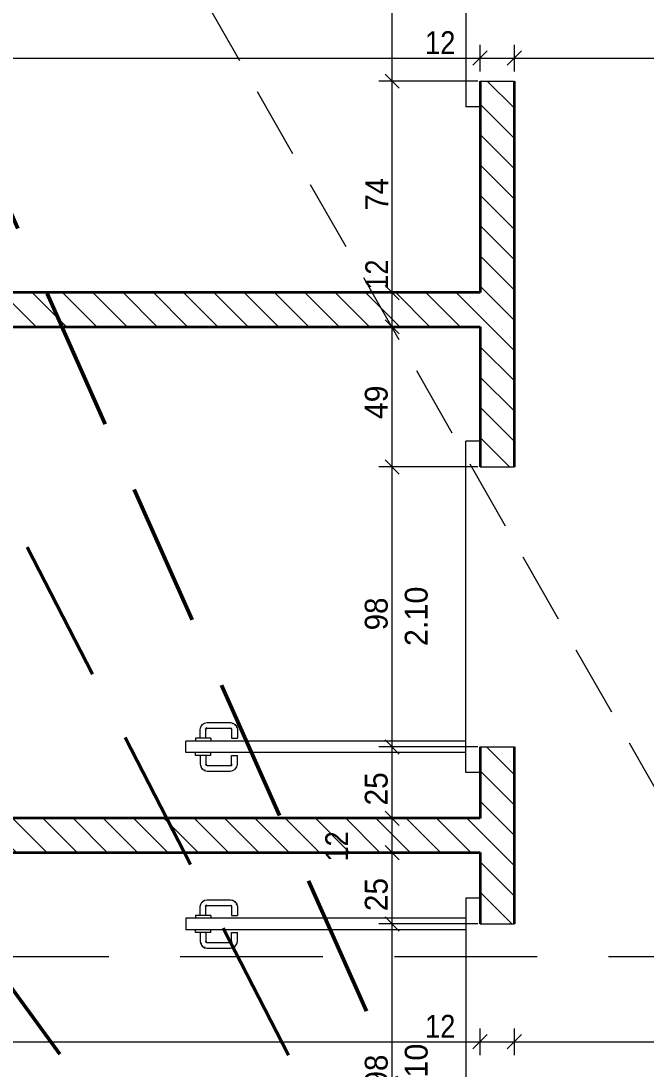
# Model space of a CAD drawing. Header units: millimetres. Extents: x -3497 to 2618, y -1809 to 2456.
# Drawn here: x -2720.9 to -2502, y 1191.7 to 1558.6 of the extents above; entities that cross this region are included whole.
import ezdxf
from ezdxf.enums import TextEntityAlignment as Align

# ---------------------------------------------------------------- set-up
doc = ezdxf.new("R2010")
doc.units = ezdxf.units.MM
doc.header["$LTSCALE"] = 100
doc.linetypes.add('HIDDEN', pattern=[0.375, 0.25, -0.125])
doc.linetypes.add('HIDDENX2', pattern=[0.75, 0.5, -0.25])
for name, color, linetype, true_color in [('10-0.05 Solid', 1, 'Continuous', 0xff0000), ('20-(100) Aussenwände', 7, 'Continuous', 0xc0c0c0), ('20-Beton', 9, 'Continuous', 0x808080), ('30-Text 6', 3, 'Continuous', 0x00ff00), ('50-Sanitärapparate', 6, 'Continuous', 0xff00ff), ('50-Türen&Fenster', 9, 'Continuous', 0x808080)]:
    doc.layers.add(name, color=color, linetype=linetype, true_color=true_color)
doc.styles.add('Arial', font='arial.ttf')

# ---------------------------------------------------------------- blocks, each defined once
blk = doc.blocks.new('*X457')
at = {"layer": '10-0.05 Solid', "color": 18, "linetype": 'Continuous', "lineweight": 13, "true_color": 0x000000}
for p, q in [((-2557.62, 1537.48), (-2548.13, 1527.99)), ((-2560.13, 1529.38), (-2548.13, 1517.38)), ((-2560.13, 1518.78), (-2548.13, 1506.78)), ((-2560.13, 1508.17), (-2548.13, 1496.17)), ((-2560.13, 1497.56), (-2548.13, 1485.56)), ((-2560.13, 1486.96), (-2548.13, 1474.96)), ((-2560.13, 1476.35), (-2548.13, 1464.35)), ((-2560.13, 1465.74), (-2548.13, 1453.74)), ((-2560.13, 1455.14), (-2548.13, 1443.14)), ((-2560.13, 1444.53), (-2548.13, 1432.53)), ((-2560.13, 1433.92), (-2548.13, 1421.92)), ((-2560.13, 1423.32), (-2548.13, 1411.32)), ((-2560.13, 1412.71), (-2549.89, 1402.46))]:
    blk.add_line(p, q, dxfattribs=at)
blk = doc.blocks.new('*X458')
at = {"layer": '10-0.05 Solid', "color": 18, "linetype": 'Continuous', "lineweight": 13, "true_color": 0x000000}
for p, q in [((-2557.95, 1304.46), (-2548.13, 1294.65)), ((-2560.13, 1296.04), (-2548.13, 1284.04)), ((-2560.13, 1285.43), (-2548.13, 1273.43)), ((-2560.13, 1274.83), (-2548.13, 1262.83)), ((-2560.13, 1264.22), (-2548.13, 1252.22)), ((-2560.13, 1253.61), (-2548.99, 1242.46)), ((-2560.13, 1243.01), (-2559.59, 1242.46))]:
    blk.add_line(p, q, dxfattribs=at)
blk = doc.blocks.new('*X463')
at = {"layer": '10-0.05 Solid', "color": 18, "linetype": 'Continuous', "lineweight": 13, "true_color": 0x000000}
for p, q in [((-2960.92, 1463.48), (-2948.92, 1451.48)), ((-2950.31, 1463.48), (-2938.31, 1451.48)), ((-2939.7, 1463.48), (-2927.7, 1451.48)), ((-2929.1, 1463.48), (-2917.1, 1451.48)), ((-2918.49, 1463.48), (-2906.49, 1451.48)), ((-2907.88, 1463.48), (-2895.88, 1451.48)), ((-2897.28, 1463.48), (-2885.28, 1451.48)), ((-2886.67, 1463.48), (-2874.67, 1451.48)), ((-2876.06, 1463.48), (-2864.06, 1451.48)), ((-2865.46, 1463.48), (-2853.46, 1451.48)), ((-2854.85, 1463.48), (-2842.85, 1451.48)), ((-2844.24, 1463.48), (-2832.24, 1451.48)), ((-2833.64, 1463.48), (-2821.64, 1451.48)), ((-2823.03, 1463.48), (-2811.03, 1451.48)), ((-2812.42, 1463.48), (-2800.42, 1451.48)), ((-2801.82, 1463.48), (-2789.82, 1451.48)), ((-2791.21, 1463.48), (-2779.21, 1451.48)), ((-2780.6, 1463.48), (-2768.6, 1451.48)), ((-2770, 1463.48), (-2758, 1451.48)), ((-2759.39, 1463.48), (-2747.39, 1451.48)), ((-2748.78, 1463.48), (-2736.78, 1451.48)), ((-2738.18, 1463.48), (-2726.18, 1451.48)), ((-2727.57, 1463.48), (-2715.57, 1451.48)), ((-2716.96, 1463.48), (-2704.96, 1451.48)), ((-2706.36, 1463.48), (-2694.36, 1451.48)), ((-2695.75, 1463.48), (-2683.75, 1451.48)), ((-2685.15, 1463.48), (-2673.15, 1451.48)), ((-2674.54, 1463.48), (-2662.54, 1451.48)), ((-2663.93, 1463.48), (-2651.93, 1451.48)), ((-2653.33, 1463.48), (-2641.33, 1451.48)), ((-2642.72, 1463.48), (-2630.72, 1451.48)), ((-2632.11, 1463.48), (-2620.11, 1451.48)), ((-2621.51, 1463.48), (-2609.51, 1451.48)), ((-2610.9, 1463.48), (-2598.9, 1451.48)), ((-2600.29, 1463.48), (-2588.29, 1451.48)), ((-2589.69, 1463.48), (-2577.69, 1451.48)), ((-2579.08, 1463.48), (-2567.08, 1451.48)), ((-2568.47, 1463.48), (-2560.13, 1455.14)), ((-2966.63, 1458.58), (-2959.52, 1451.48))]:
    blk.add_line(p, q, dxfattribs=at)
blk = doc.blocks.new('*X464')
at = {"layer": '10-0.05 Solid', "color": 18, "linetype": 'Continuous', "lineweight": 13, "true_color": 0x000000}
for p, q in [((-2966.63, 1278.27), (-2955.84, 1267.48)), ((-2957.23, 1279.48), (-2945.23, 1267.48)), ((-2946.62, 1279.48), (-2934.62, 1267.48)), ((-2936.01, 1279.48), (-2924.01, 1267.48)), ((-2925.41, 1279.48), (-2913.41, 1267.48)), ((-2914.8, 1279.48), (-2902.8, 1267.47)), ((-2904.19, 1279.47), (-2892.19, 1267.47)), ((-2893.59, 1279.47), (-2881.59, 1267.47)), ((-2882.98, 1279.47), (-2870.98, 1267.47)), ((-2872.37, 1279.47), (-2860.37, 1267.47)), ((-2861.77, 1279.47), (-2849.77, 1267.47)), ((-2851.16, 1279.47), (-2839.16, 1267.47)), ((-2840.55, 1279.47), (-2828.55, 1267.47)), ((-2829.95, 1279.47), (-2817.95, 1267.47)), ((-2819.34, 1279.47), (-2807.34, 1267.47)), ((-2808.73, 1279.47), (-2796.73, 1267.47)), ((-2798.12, 1279.47), (-2786.12, 1267.47)), ((-2787.52, 1279.47), (-2775.52, 1267.47)), ((-2776.91, 1279.47), (-2764.91, 1267.47)), ((-2766.3, 1279.47), (-2754.3, 1267.47)), ((-2755.7, 1279.47), (-2743.7, 1267.47)), ((-2745.09, 1279.47), (-2733.09, 1267.47)), ((-2734.48, 1279.47), (-2722.48, 1267.47)), ((-2723.88, 1279.47), (-2711.88, 1267.47)), ((-2713.27, 1279.47), (-2701.27, 1267.47)), ((-2702.66, 1279.47), (-2690.66, 1267.47)), ((-2692.06, 1279.47), (-2680.06, 1267.47)), ((-2681.45, 1279.47), (-2669.45, 1267.47)), ((-2670.84, 1279.47), (-2658.84, 1267.47)), ((-2660.23, 1279.47), (-2648.23, 1267.47)), ((-2649.63, 1279.47), (-2637.63, 1267.47)), ((-2639.02, 1279.47), (-2627.02, 1267.47)), ((-2628.41, 1279.47), (-2616.41, 1267.47)), ((-2617.81, 1279.47), (-2605.81, 1267.47)), ((-2607.2, 1279.47), (-2595.2, 1267.47)), ((-2596.59, 1279.47), (-2584.59, 1267.47)), ((-2585.99, 1279.47), (-2573.99, 1267.46)), ((-2575.38, 1279.46), (-2563.38, 1267.46)), ((-2564.77, 1279.46), (-2560.13, 1274.83)), ((-2966.63, 1267.66), (-2966.44, 1267.48))]:
    blk.add_line(p, q, dxfattribs=at)
blk = doc.blocks.new('AnonymMegaMac_nNn0779')
at = {"layer": '20-Beton', "color": 8, "linetype": 'Continuous', "lineweight": 13, "true_color": 0x808080}
for p, q in [((-2593.42, 1244.96), (-2588.42, 1239.96)), ((-2560.92, 1242.46), (-2595.61, 1242.46)), ((-2590.92, 1144.46), (-2590.92, 1242.46)), ((-2593.42, 1146.96), (-2588.42, 1141.96)), ((-2560.92, 1144.46), (-2595.61, 1144.46))]:
    blk.add_line(p, q, dxfattribs=at)
at = {"layer": '20-Beton', "color": 8, "linetype": 'Continuous', "lineweight": 18, "true_color": 0x808080, "style": 'Arial'}
for s, width, p, p2 in [('2.10', 0.960236, (-2578.51, 1179.71), (-2578.51, 1200.57)), ('98', 0.923325, (-2592.51, 1185.26), (-2592.51, 1196.72))]:
    blk.add_text(s, height=8, rotation=90, dxfattribs=dict(at, width=width)).set_placement(p, p2, align=Align.FIT)
blk = doc.blocks.new('AnonymMegaMac_nNn0780')
at = {"layer": '20-Beton', "color": 8, "linetype": 'Continuous', "lineweight": 13, "true_color": 0x808080}
for p, q in [((-2593.42, 1269.96), (-2588.42, 1264.96)), ((-2560.92, 1267.46), (-2595.61, 1267.46)), ((-2590.92, 1242.46), (-2590.92, 1267.46)), ((-2593.42, 1244.96), (-2588.42, 1239.96)), ((-2560.92, 1242.46), (-2595.61, 1242.46))]:
    blk.add_line(p, q, dxfattribs=at)
at = {"layer": '20-Beton', "color": 8, "linetype": 'Continuous', "lineweight": 18, "true_color": 0x808080, "style": 'Arial'}
for s, width, p, p2 in [('12', 0.854381, (-2606.34, 1264.32), (-2606.34, 1274.92)), ('25', 0.9375, (-2592.51, 1246.93), (-2592.51, 1258.57))]:
    blk.add_text(s, height=8, rotation=90, dxfattribs=dict(at, width=width)).set_placement(p, p2, align=Align.FIT)
blk = doc.blocks.new('AnonymMegaMac_nNn0781')
at = {"layer": '20-Beton', "color": 8, "linetype": 'Continuous', "lineweight": 13, "true_color": 0x808080}
for p, q in [((-2593.42, 1281.96), (-2588.42, 1276.96)), ((-2560.92, 1279.46), (-2595.61, 1279.46)), ((-2590.92, 1267.46), (-2590.92, 1279.46)), ((-2593.42, 1269.96), (-2588.42, 1264.96)), ((-2560.92, 1267.46), (-2595.61, 1267.46))]:
    blk.add_line(p, q, dxfattribs=at)
blk = doc.blocks.new('AnonymMegaMac_nNn0782')
at = {"layer": '20-Beton', "color": 8, "linetype": 'Continuous', "lineweight": 13, "true_color": 0x808080}
for p, q in [((-2593.42, 1306.96), (-2588.42, 1301.96)), ((-2560.92, 1304.46), (-2595.61, 1304.46)), ((-2590.92, 1279.46), (-2590.92, 1304.46)), ((-2593.42, 1281.96), (-2588.42, 1276.96)), ((-2560.92, 1279.46), (-2595.61, 1279.46))]:
    blk.add_line(p, q, dxfattribs=at)
at = {"layer": '20-Beton', "color": 8, "linetype": 'Continuous', "lineweight": 18, "true_color": 0x808080, "style": 'Arial', "width": 0.9375}
blk.add_text('25', height=8, rotation=90, dxfattribs=at).set_placement((-2592.51, 1283.93), (-2592.51, 1295.57), align=Align.FIT)
blk = doc.blocks.new('AnonymMegaMac_nNn0783')
at = {"layer": '20-Beton', "color": 8, "linetype": 'Continuous', "lineweight": 13, "true_color": 0x808080}
for p, q in [((-2560.92, 1402.46), (-2595.61, 1402.46)), ((-2593.42, 1404.96), (-2588.42, 1399.96)), ((-2590.92, 1304.46), (-2590.92, 1402.46)), ((-2593.42, 1306.96), (-2588.42, 1301.96)), ((-2560.92, 1304.46), (-2595.61, 1304.46))]:
    blk.add_line(p, q, dxfattribs=at)
at = {"layer": '20-Beton', "color": 8, "linetype": 'Continuous', "lineweight": 18, "true_color": 0x808080, "style": 'Arial'}
for s, width, p, p2 in [('2.10', 0.960236, (-2578.51, 1339.71), (-2578.51, 1360.57)), ('98', 0.923325, (-2592.51, 1345.26), (-2592.51, 1356.72))]:
    blk.add_text(s, height=8, rotation=90, dxfattribs=dict(at, width=width)).set_placement(p, p2, align=Align.FIT)
blk = doc.blocks.new('AnonymMegaMac_nNn0784')
at = {"layer": '20-Beton', "color": 8, "linetype": 'Continuous', "lineweight": 13, "true_color": 0x808080}
for p, q in [((-2593.42, 1453.98), (-2588.42, 1448.98)), ((-2560.92, 1451.48), (-2595.61, 1451.48)), ((-2590.92, 1402.46), (-2590.92, 1451.48)), ((-2560.92, 1402.46), (-2595.61, 1402.46)), ((-2593.42, 1404.96), (-2588.42, 1399.96))]:
    blk.add_line(p, q, dxfattribs=at)
at = {"layer": '20-Beton', "color": 8, "linetype": 'Continuous', "lineweight": 18, "true_color": 0x808080, "style": 'Arial', "width": 0.949098}
blk.add_text('49', height=8, rotation=90, dxfattribs=at).set_placement((-2592.51, 1419.16), (-2592.51, 1430.95), align=Align.FIT)
blk = doc.blocks.new('AnonymMegaMac_nNn0785')
at = {"layer": '20-Beton', "color": 8, "linetype": 'Continuous', "lineweight": 13, "true_color": 0x808080}
for p, q in [((-2593.42, 1465.98), (-2588.42, 1460.98)), ((-2560.92, 1463.48), (-2595.61, 1463.48)), ((-2590.92, 1451.48), (-2590.92, 1463.48)), ((-2593.42, 1453.98), (-2588.42, 1448.98)), ((-2560.92, 1451.48), (-2595.61, 1451.48))]:
    blk.add_line(p, q, dxfattribs=at)
blk = doc.blocks.new('AnonymMegaMac_nNn0786')
at = {"layer": '20-Beton', "color": 8, "linetype": 'Continuous', "lineweight": 13, "true_color": 0x808080}
for p, q in [((-2560.92, 1537.48), (-2595.61, 1537.48)), ((-2593.42, 1539.98), (-2588.42, 1534.98)), ((-2590.92, 1463.48), (-2590.92, 1537.48)), ((-2593.42, 1465.98), (-2588.42, 1460.98)), ((-2560.92, 1463.48), (-2595.61, 1463.48))]:
    blk.add_line(p, q, dxfattribs=at)
at = {"layer": '20-Beton', "color": 8, "linetype": 'Continuous', "lineweight": 18, "true_color": 0x808080, "style": 'Arial'}
for s, width, p, p2 in [('74', 0.914304, (-2592.32, 1492.19), (-2592.32, 1503.54)), ('12', 0.854381, (-2592.34, 1464.46), (-2592.34, 1475.06))]:
    blk.add_text(s, height=8, rotation=90, dxfattribs=dict(at, width=width)).set_placement(p, p2, align=Align.FIT)
blk = doc.blocks.new('AnonymMegaMac_nNn0787')
at = {"layer": '20-Beton', "color": 8, "linetype": 'Continuous', "lineweight": 13, "true_color": 0x808080}
for p, q in [((-2593.42, 1637.98), (-2588.42, 1632.98)), ((-2560.92, 1635.48), (-2595.61, 1635.48)), ((-2590.92, 1537.48), (-2590.92, 1635.48)), ((-2560.92, 1537.48), (-2595.61, 1537.48)), ((-2593.42, 1539.98), (-2588.42, 1534.98))]:
    blk.add_line(p, q, dxfattribs=at)
at = {"layer": '20-Beton', "color": 8, "linetype": 'Continuous', "lineweight": 18, "true_color": 0x808080, "style": 'Arial'}
for s, width, p, p2 in [('2.10', 0.960236, (-2578.51, 1572.72), (-2578.51, 1593.58)), ('98', 0.923325, (-2592.51, 1578.27), (-2592.51, 1589.73))]:
    blk.add_text(s, height=8, rotation=90, dxfattribs=dict(at, width=width)).set_placement(p, p2, align=Align.FIT)
blk = doc.blocks.new('AnonymMegaMac_nNn01067')
at = {"layer": '20-Beton', "color": 8, "linetype": 'Continuous', "lineweight": 13, "true_color": 0x808080}
for p, q in [((-2964.13, 1203.74), (-2969.13, 1198.74)), ((-2966.63, 1196.56), (-2966.63, 1205.93)), ((-2557.63, 1203.74), (-2562.63, 1198.74)), ((-2560.13, 1196.56), (-2560.13, 1205.93)), ((-2966.63, 1201.24), (-2560.13, 1201.24))]:
    blk.add_line(p, q, dxfattribs=at)
at = {"layer": '20-Beton', "color": 8, "linetype": 'Continuous', "lineweight": 18, "true_color": 0x808080, "style": 'Arial'}
for s, height, width, p, p2 in [('5', 5.28, 0.853093, (-2752.65, 1208.51), (-2749.15, 1208.51)), ('12', 8, 0.854381, (-2579.41, 1202.66), (-2568.8, 1202.66)), ('4.06', 8, 0.970177, (-2779.42, 1202.21), (-2758.34, 1202.21))]:
    blk.add_text(s, height=height, dxfattribs=dict(at, width=width)).set_placement(p, p2, align=Align.FIT)
blk = doc.blocks.new('AnonymMegaMac_nNn01068')
at = {"layer": '20-Beton', "color": 8, "linetype": 'Continuous', "lineweight": 13, "true_color": 0x808080}
for p, q in [((-2557.63, 1203.74), (-2562.63, 1198.74)), ((-2560.13, 1196.56), (-2560.13, 1205.93)), ((-2545.63, 1203.74), (-2550.63, 1198.74)), ((-2548.13, 1196.56), (-2548.13, 1205.93)), ((-2560.13, 1201.24), (-2548.13, 1201.24))]:
    blk.add_line(p, q, dxfattribs=at)
blk = doc.blocks.new('AnonymMegaMac_nNn01069')
at = {"layer": '20-Beton', "color": 8, "linetype": 'Continuous', "lineweight": 13, "true_color": 0x808080}
for p, q in [((-2545.63, 1203.74), (-2550.63, 1198.74)), ((-2548.13, 1196.56), (-2548.13, 1205.93)), ((-2405.63, 1203.74), (-2410.63, 1198.74)), ((-2408.13, 1196.56), (-2408.13, 1205.93)), ((-2548.13, 1201.24), (-2408.13, 1201.24))]:
    blk.add_line(p, q, dxfattribs=at)
at = {"layer": '20-Beton', "color": 8, "linetype": 'Continuous', "lineweight": 18, "true_color": 0x808080, "style": 'Arial'}
for s, height, width, p, p2 in [('1.40', 8, 0.919367, (-2493, 1202.83), (-2473.02, 1202.83)), ('5', 5.28, 0.853093, (-2417.3, 1208.4), (-2413.8, 1208.4)), ('17', 8, 0.860825, (-2432.44, 1202.1), (-2421.75, 1202.1))]:
    blk.add_text(s, height=height, dxfattribs=dict(at, width=width)).set_placement(p, p2, align=Align.FIT)
blk = doc.blocks.new('AnonymMegaMac_nNn01110')
at = {"layer": '20-Beton', "color": 8, "linetype": 'Continuous', "lineweight": 13, "true_color": 0x808080}
for p, q in [((-2966.63, 1540.86), (-2966.63, 1550.23)), ((-2560.13, 1540.86), (-2560.13, 1550.23)), ((-2964.13, 1548.04), (-2969.13, 1543.04)), ((-2966.63, 1545.54), (-2560.13, 1545.54)), ((-2557.63, 1548.04), (-2562.63, 1543.04))]:
    blk.add_line(p, q, dxfattribs=at)
at = {"layer": '20-Beton', "color": 8, "linetype": 'Continuous', "lineweight": 18, "true_color": 0x808080, "style": 'Arial'}
for s, height, width, p, p2 in [('5', 5.28, 0.853093, (-2752.65, 1552.81), (-2749.15, 1552.81)), ('4.06', 8, 0.970177, (-2779.42, 1546.51), (-2758.34, 1546.51)), ('12', 8, 0.854381, (-2579.41, 1546.96), (-2568.8, 1546.96))]:
    blk.add_text(s, height=height, dxfattribs=dict(at, width=width)).set_placement(p, p2, align=Align.FIT)
blk = doc.blocks.new('AnonymMegaMac_nNn01111')
at = {"layer": '20-Beton', "color": 8, "linetype": 'Continuous', "lineweight": 13, "true_color": 0x808080}
for p, q in [((-2560.13, 1540.86), (-2560.13, 1550.23)), ((-2548.13, 1540.86), (-2548.13, 1550.23)), ((-2557.63, 1548.04), (-2562.63, 1543.04)), ((-2560.13, 1545.54), (-2548.13, 1545.54)), ((-2545.63, 1548.04), (-2550.63, 1543.04))]:
    blk.add_line(p, q, dxfattribs=at)
blk = doc.blocks.new('AnonymMegaMac_nNn01112')
at = {"layer": '20-Beton', "color": 8, "linetype": 'Continuous', "lineweight": 13, "true_color": 0x808080}
for p, q in [((-2548.13, 1540.86), (-2548.13, 1550.23)), ((-2408.13, 1518.98), (-2408.13, 1550.23)), ((-2545.63, 1548.04), (-2550.63, 1543.04)), ((-2548.13, 1545.54), (-2408.13, 1545.54)), ((-2405.63, 1548.04), (-2410.63, 1543.04))]:
    blk.add_line(p, q, dxfattribs=at)
at = {"layer": '20-Beton', "color": 8, "linetype": 'Continuous', "lineweight": 18, "true_color": 0x808080, "style": 'Arial', "width": 0.919367}
blk.add_text('1.40', height=8, dxfattribs=at).set_placement((-2493, 1547.13), (-2473.02, 1547.13), align=Align.FIT)

msp = doc.modelspace()

# ---------------------------------------------------------------- linework, layer by layer
at = {"layer": '20-(100) Aussenwände', "color": 8, "linetype": 'Continuous', "lineweight": 13, "true_color": 0x808080}
for p, q in [((-2565.13, 1644.48), (-2565.13, 1528.48)), ((-2563.13, 1528.48), (-2565.13, 1528.48)), ((-2560.13, 1528.48), (-2563.13, 1528.48)), ((-2565.13, 1295.46), (-2565.13, 1411.46)), ((-2563.13, 1411.46), (-2565.13, 1411.46)), ((-2560.13, 1411.46), (-2563.13, 1411.46)), ((-2658.13, 1310.56), (-2657.96, 1311.43)), ((-2658.13, 1307.46), (-2658.13, 1310.56)), ((-2657.96, 1311.43), (-2657.42, 1312.25)), ((-2657.69, 1311.31), (-2657.96, 1311.43)), ((-2657.42, 1312.25), (-2656.6, 1312.79)), ((-2657.2, 1312.03), (-2657.42, 1312.25)), ((-2656.6, 1312.79), (-2655.73, 1312.96)), ((-2656.48, 1312.52), (-2656.6, 1312.79)), ((-2656.08, 1310.65), (-2656.35, 1310.76)), ((-2655.97, 1310.8), (-2656.18, 1311.02)), ((-2656.13, 1310.37), (-2656.08, 1310.65)), ((-2656.13, 1307.46), (-2656.13, 1310.37)), ((-2656.08, 1310.65), (-2655.97, 1310.8)), ((-2655.97, 1310.8), (-2655.82, 1310.91)), ((-2655.82, 1310.91), (-2655.93, 1311.18)), ((-2655.82, 1310.91), (-2655.54, 1310.96)), ((-2655.73, 1312.96), (-2647.54, 1312.96)), ((-2655.54, 1310.96), (-2647.73, 1310.96)), ((-2647.73, 1310.96), (-2647.45, 1310.91)), ((-2647.54, 1312.96), (-2646.67, 1312.79)), ((-2647.45, 1310.91), (-2647.34, 1311.18)), ((-2647.45, 1310.91), (-2647.29, 1310.8)), ((-2647.29, 1310.8), (-2647.08, 1311.02)), ((-2647.29, 1310.8), (-2647.19, 1310.65)), ((-2647.19, 1310.65), (-2646.91, 1310.76)), ((-2647.19, 1310.65), (-2647.13, 1310.37)), ((-2647.13, 1310.37), (-2647.13, 1307.46)), ((-2646.78, 1312.52), (-2646.67, 1312.79)), ((-2646.67, 1312.79), (-2645.85, 1312.25)), ((-2646.06, 1312.03), (-2645.85, 1312.25)), ((-2645.85, 1312.25), (-2645.31, 1311.43)), ((-2645.58, 1311.31), (-2645.31, 1311.43)), ((-2645.31, 1311.43), (-2645.13, 1310.56)), ((-2645.13, 1310.56), (-2645.13, 1307.46)), ((-2565.13, 1306.46), (-2663.13, 1306.46)), ((-2663.13, 1302.46), (-2663.13, 1306.46)), ((-2659.47, 1307.46), (-2659.83, 1307.46)), ((-2659.83, 1307.46), (-2659.83, 1307.45)), ((-2659.83, 1307.45), (-2659.83, 1306.47)), ((-2659.83, 1306.47), (-2659.83, 1306.46)), ((-2658.48, 1307.46), (-2659.47, 1307.46)), ((-2657.13, 1307.46), (-2658.48, 1307.46)), ((-2655.78, 1307.46), (-2657.13, 1307.46)), ((-2654.8, 1307.46), (-2655.78, 1307.46)), ((-2654.43, 1307.46), (-2654.8, 1307.46)), ((-2654.43, 1307.46), (-2654.43, 1307.45)), ((-2654.43, 1307.45), (-2654.43, 1306.47)), ((-2654.43, 1306.47), (-2654.43, 1306.46)), ((-2647.13, 1307.46), (-2646.84, 1307.46)), ((-2646.84, 1307.46), (-2646.13, 1307.46)), ((-2646.13, 1307.46), (-2645.43, 1307.46)), ((-2645.43, 1307.46), (-2645.13, 1307.46)), ((-2565.13, 1302.46), (-2663.13, 1302.46)), ((-2659.83, 1302.45), (-2659.83, 1302.46)), ((-2659.83, 1301.47), (-2659.83, 1302.45)), ((-2654.43, 1302.45), (-2654.43, 1302.46)), ((-2654.43, 1301.47), (-2654.43, 1302.45)), ((-2659.83, 1301.46), (-2659.83, 1301.47)), ((-2659.47, 1301.46), (-2659.83, 1301.46)), ((-2658.48, 1301.46), (-2659.47, 1301.46)), ((-2657.13, 1301.46), (-2658.48, 1301.46)), ((-2658.13, 1301.46), (-2658.13, 1298.37)), ((-2655.78, 1301.46), (-2657.13, 1301.46)), ((-2656.13, 1301.46), (-2656.13, 1298.56)), ((-2654.8, 1301.46), (-2655.78, 1301.46)), ((-2654.43, 1301.46), (-2654.8, 1301.46)), ((-2654.43, 1301.46), (-2654.43, 1301.47)), ((-2647.13, 1301.46), (-2646.84, 1301.46)), ((-2647.13, 1298.56), (-2647.13, 1301.46)), ((-2646.84, 1301.46), (-2646.13, 1301.46)), ((-2646.13, 1301.46), (-2645.43, 1301.46)), ((-2645.43, 1301.46), (-2645.13, 1301.46)), ((-2645.13, 1298.37), (-2645.13, 1301.46)), ((-2658.13, 1298.37), (-2657.96, 1297.5)), ((-2657.69, 1297.61), (-2657.96, 1297.5)), ((-2657.96, 1297.5), (-2657.42, 1296.68)), ((-2657.2, 1296.89), (-2657.42, 1296.68)), ((-2657.42, 1296.68), (-2656.6, 1296.14)), ((-2656.48, 1296.41), (-2656.6, 1296.14)), ((-2656.6, 1296.14), (-2655.73, 1295.96)), ((-2656.08, 1298.28), (-2656.35, 1298.17)), ((-2655.97, 1298.12), (-2656.18, 1297.91)), ((-2656.13, 1298.56), (-2656.08, 1298.28)), ((-2656.08, 1298.28), (-2655.97, 1298.12)), ((-2655.97, 1298.12), (-2655.82, 1298.02)), ((-2655.82, 1298.02), (-2655.93, 1297.74)), ((-2655.82, 1298.02), (-2655.54, 1297.96)), ((-2655.73, 1295.96), (-2647.54, 1295.96)), ((-2655.54, 1297.96), (-2647.73, 1297.96)), ((-2647.73, 1297.96), (-2647.45, 1298.02)), ((-2647.54, 1295.96), (-2646.67, 1296.14)), ((-2647.45, 1298.02), (-2647.29, 1298.12)), ((-2647.45, 1298.02), (-2647.34, 1297.74)), ((-2647.29, 1298.12), (-2647.19, 1298.28)), ((-2647.29, 1298.12), (-2647.08, 1297.91)), ((-2647.19, 1298.28), (-2647.13, 1298.56)), ((-2647.19, 1298.28), (-2646.91, 1298.17)), ((-2646.78, 1296.41), (-2646.67, 1296.14)), ((-2646.67, 1296.14), (-2645.85, 1296.68)), ((-2646.06, 1296.89), (-2645.85, 1296.68)), ((-2645.85, 1296.68), (-2645.31, 1297.5)), ((-2645.58, 1297.61), (-2645.31, 1297.5)), ((-2645.31, 1297.5), (-2645.13, 1298.37)), ((-2563.13, 1295.46), (-2565.13, 1295.46)), ((-2560.13, 1295.46), (-2563.13, 1295.46)), ((-2565.13, 1251.46), (-2565.13, 1135.46)), ((-2563.13, 1251.46), (-2565.13, 1251.46)), ((-2560.13, 1251.46), (-2563.13, 1251.46)), ((-2658.13, 1248.56), (-2657.96, 1249.43)), ((-2658.13, 1245.46), (-2658.13, 1248.56)), ((-2657.96, 1249.43), (-2657.42, 1250.25)), ((-2657.69, 1249.31), (-2657.96, 1249.43)), ((-2657.42, 1250.25), (-2656.6, 1250.79)), ((-2657.2, 1250.03), (-2657.42, 1250.25)), ((-2656.6, 1250.79), (-2655.73, 1250.96)), ((-2656.48, 1250.52), (-2656.6, 1250.79)), ((-2656.08, 1248.65), (-2656.35, 1248.76)), ((-2655.97, 1248.8), (-2656.18, 1249.02)), ((-2656.13, 1248.37), (-2656.08, 1248.65)), ((-2656.13, 1245.46), (-2656.13, 1248.37)), ((-2656.08, 1248.65), (-2655.97, 1248.8)), ((-2655.97, 1248.8), (-2655.82, 1248.91)), ((-2655.82, 1248.91), (-2655.93, 1249.18)), ((-2655.82, 1248.91), (-2655.54, 1248.96)), ((-2655.73, 1250.96), (-2647.54, 1250.96)), ((-2655.54, 1248.96), (-2647.73, 1248.96)), ((-2647.73, 1248.96), (-2647.45, 1248.91)), ((-2647.54, 1250.96), (-2646.67, 1250.79)), ((-2647.45, 1248.91), (-2647.34, 1249.18)), ((-2647.45, 1248.91), (-2647.29, 1248.8)), ((-2647.29, 1248.8), (-2647.08, 1249.02)), ((-2647.29, 1248.8), (-2647.19, 1248.65)), ((-2647.19, 1248.65), (-2646.91, 1248.76)), ((-2647.19, 1248.65), (-2647.13, 1248.37)), ((-2647.13, 1248.37), (-2647.13, 1245.46)), ((-2646.78, 1250.52), (-2646.67, 1250.79)), ((-2646.67, 1250.79), (-2645.85, 1250.25)), ((-2646.06, 1250.03), (-2645.85, 1250.25)), ((-2645.85, 1250.25), (-2645.31, 1249.43)), ((-2645.58, 1249.31), (-2645.31, 1249.43)), ((-2645.31, 1249.43), (-2645.13, 1248.56)), ((-2645.13, 1248.56), (-2645.13, 1245.46)), ((-2565.13, 1244.46), (-2663.13, 1244.46)), ((-2663.13, 1244.46), (-2663.13, 1240.46)), ((-2659.47, 1245.46), (-2659.83, 1245.46)), ((-2659.83, 1245.46), (-2659.83, 1245.45)), ((-2659.83, 1245.45), (-2659.83, 1244.47)), ((-2659.83, 1244.47), (-2659.83, 1244.46)), ((-2658.48, 1245.46), (-2659.47, 1245.46)), ((-2657.13, 1245.46), (-2658.48, 1245.46)), ((-2655.78, 1245.46), (-2657.13, 1245.46)), ((-2654.8, 1245.46), (-2655.78, 1245.46)), ((-2654.43, 1245.46), (-2654.8, 1245.46)), ((-2654.43, 1245.46), (-2654.43, 1245.45)), ((-2654.43, 1245.45), (-2654.43, 1244.47)), ((-2654.43, 1244.47), (-2654.43, 1244.46)), ((-2647.13, 1245.46), (-2646.84, 1245.46)), ((-2646.84, 1245.46), (-2646.13, 1245.46)), ((-2646.13, 1245.46), (-2645.43, 1245.46)), ((-2645.43, 1245.46), (-2645.13, 1245.46)), ((-2565.13, 1240.46), (-2663.13, 1240.46)), ((-2659.83, 1240.45), (-2659.83, 1240.46)), ((-2659.83, 1239.47), (-2659.83, 1240.45)), ((-2654.43, 1240.45), (-2654.43, 1240.46)), ((-2654.43, 1239.47), (-2654.43, 1240.45)), ((-2659.83, 1239.46), (-2659.83, 1239.47)), ((-2659.47, 1239.46), (-2659.83, 1239.46)), ((-2658.48, 1239.46), (-2659.47, 1239.46)), ((-2657.13, 1239.46), (-2658.48, 1239.46)), ((-2658.13, 1239.46), (-2658.13, 1236.37)), ((-2658.13, 1236.37), (-2657.96, 1235.5)), ((-2655.78, 1239.46), (-2657.13, 1239.46)), ((-2656.13, 1239.46), (-2656.13, 1236.56)), ((-2656.13, 1236.56), (-2656.08, 1236.28)), ((-2654.8, 1239.46), (-2655.78, 1239.46)), ((-2654.43, 1239.46), (-2654.8, 1239.46)), ((-2654.43, 1239.46), (-2654.43, 1239.47)), ((-2647.19, 1236.28), (-2647.13, 1236.56)), ((-2647.13, 1239.46), (-2646.84, 1239.46)), ((-2647.13, 1236.56), (-2647.13, 1239.46)), ((-2646.84, 1239.46), (-2646.13, 1239.46)), ((-2646.13, 1239.46), (-2645.43, 1239.46)), ((-2645.43, 1239.46), (-2645.13, 1239.46)), ((-2645.31, 1235.5), (-2645.13, 1236.37)), ((-2645.13, 1236.37), (-2645.13, 1239.46)), ((-2657.69, 1235.61), (-2657.96, 1235.5)), ((-2657.96, 1235.5), (-2657.42, 1234.68)), ((-2657.2, 1234.89), (-2657.42, 1234.68)), ((-2657.42, 1234.68), (-2656.6, 1234.14)), ((-2656.48, 1234.41), (-2656.6, 1234.14)), ((-2656.6, 1234.14), (-2655.73, 1233.96)), ((-2656.08, 1236.28), (-2656.35, 1236.17)), ((-2655.97, 1236.12), (-2656.18, 1235.91)), ((-2656.08, 1236.28), (-2655.97, 1236.12)), ((-2655.97, 1236.12), (-2655.82, 1236.02)), ((-2655.82, 1236.02), (-2655.93, 1235.74)), ((-2655.82, 1236.02), (-2655.54, 1235.96)), ((-2655.73, 1233.96), (-2647.54, 1233.96)), ((-2655.54, 1235.96), (-2647.73, 1235.96)), ((-2647.73, 1235.96), (-2647.45, 1236.02)), ((-2647.54, 1233.96), (-2646.67, 1234.14)), ((-2647.45, 1236.02), (-2647.29, 1236.12)), ((-2647.45, 1236.02), (-2647.34, 1235.74)), ((-2647.29, 1236.12), (-2647.19, 1236.28)), ((-2647.29, 1236.12), (-2647.08, 1235.91)), ((-2647.19, 1236.28), (-2646.91, 1236.17)), ((-2646.78, 1234.41), (-2646.67, 1234.14)), ((-2646.67, 1234.14), (-2645.85, 1234.68)), ((-2646.06, 1234.89), (-2645.85, 1234.68)), ((-2645.85, 1234.68), (-2645.31, 1235.5)), ((-2645.58, 1235.61), (-2645.31, 1235.5))]:
    msp.add_line(p, q, dxfattribs=at)
at = {"layer": '30-Text 6', "color": 3, "linetype": 'HIDDENX2', "lineweight": 50, "true_color": 0x00ff00}
for p, q in [((-2955.95, 2011.17), (-2506.9, 1003.25)), ((-2958.76, 1841.31), (-2520.86, 989.7)), ((-2958.37, 1539.77), (-2534.69, 961.32))]:
    msp.add_line(p, q, dxfattribs=at)
at = {"layer": '50-Sanitärapparate', "color": 18, "linetype": 'HIDDEN', "lineweight": 13, "true_color": 0x000000}
msp.add_line((-2991.63, 2152.48), (-2465.15, 1230.95), dxfattribs=at)
at = {"layer": '50-Sanitärapparate', "color": 18, "linetype": 'HIDDENX2', "lineweight": 13, "true_color": 0x000000}
msp.add_lwpolyline([(-2991.63, 2152.48), (-2111.63, 2152.48), (-2111.63, 1215.45), (-2465.15, 1215.45), (-2465.15, 1230.95), (-2991.66, 1230.95)], close=True, dxfattribs=at)
at = {"layer": '50-Türen&Fenster', "color": 8, "linetype": 'Continuous', "lineweight": 13, "true_color": 0x808080}
for p, q in [((-2560.13, 1537.48), (-2548.13, 1537.48)), ((-2560.13, 1402.46), (-2548.13, 1402.46)), ((-2560.13, 1304.46), (-2548.13, 1304.46)), ((-2560.13, 1242.46), (-2548.13, 1242.46))]:
    msp.add_line(p, q, dxfattribs=at)
at = {"layer": '50-Türen&Fenster', "color": 8, "linetype": 'Continuous', "lineweight": 35, "true_color": 0x808080}
for points in [[(-2560.13, 1537.48), (-2560.13, 1463.48)], [(-2548.13, 1402.46), (-2548.13, 1537.48)], [(-2560.13, 1463.48), (-2966.63, 1463.48)], [(-2966.63, 1451.48), (-2560.13, 1451.48)], [(-2560.13, 1451.48), (-2560.13, 1402.46)], [(-2560.13, 1304.46), (-2560.13, 1279.46)], [(-2548.13, 1242.46), (-2548.13, 1304.46)], [(-2560.13, 1279.46), (-2966.63, 1279.48)], [(-2966.63, 1267.48), (-2560.13, 1267.46)], [(-2560.13, 1267.46), (-2560.13, 1242.46)]]:
    msp.add_lwpolyline(points, dxfattribs=at)

# ---------------------------------------------------------------- block references
for name in ['AnonymMegaMac_nNn0787', 'AnonymMegaMac_nNn01110', 'AnonymMegaMac_nNn01112', 'AnonymMegaMac_nNn01111', 'AnonymMegaMac_nNn0786', '*X457', 'AnonymMegaMac_nNn0785', '*X463', 'AnonymMegaMac_nNn0784', 'AnonymMegaMac_nNn0783', 'AnonymMegaMac_nNn0782', '*X458', 'AnonymMegaMac_nNn0781', '*X464', 'AnonymMegaMac_nNn0780', 'AnonymMegaMac_nNn0779', 'AnonymMegaMac_nNn01067', 'AnonymMegaMac_nNn01069', 'AnonymMegaMac_nNn01068']:
    msp.add_blockref(name, (0, 0))

doc.saveas('drawing.dxf')
